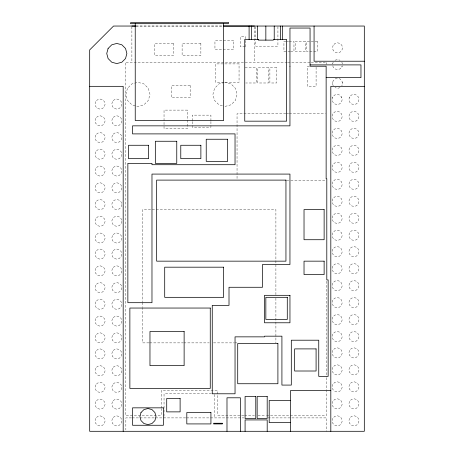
<?xml version="1.0" encoding="UTF-8"?>
<svg xmlns="http://www.w3.org/2000/svg" width="454" height="454" viewBox="0 0 454 454"><rect width="100%" height="100%" fill="white"/><g stroke="black" fill="none" stroke-linecap="round" stroke-linejoin="round"><path stroke-width="0.34" stroke-dasharray="2.27 1.7" d="M332.827 96.918L332.158 99.471L332.827 102.014L334.672 103.881L337.18 104.568L339.694 103.881L341.539 102.014L342.214 99.471L341.539 96.918L339.694 95.051L337.18 94.364L334.672 95.051L332.827 96.918L332.617 97.712M349.574 96.918L348.905 99.471L349.574 102.014L351.419 103.881L353.927 104.568L356.441 103.881L358.28 102.014L358.961 99.471L358.28 96.918L356.441 95.051L353.927 94.364L351.419 95.051L349.574 96.918L349.364 97.712M333.162 85.829L332.493 83.32L333.162 80.806L335.007 78.968L337.521 78.287L340.029 78.968L341.873 80.806L342.549 83.32L341.873 85.829M332.493 83.32L332.759 82.322M332.827 65.819L333.162 67.079L335.007 68.917L337.521 69.593L340.029 68.917L341.873 67.079L342.1 66.233M341.873 67.079L342.208 65.819M335.007 60.212L337.521 59.536L340.029 60.212M224.293 82.497L218.959 83.928L214.543 88.343L212.932 94.37L214.543 100.402L218.959 104.812L222.976 105.895M224.985 106.435L231.018 104.812L235.427 100.402L237.05 94.37L235.427 88.343L231.018 83.928L225.014 82.322M340.029 87.673L337.521 88.343L335.007 87.673M135.945 26.043L223.226 26.043M136.132 26.048L223.283 26.048M285.946 41.456L283.937 41.456L283.937 51.501L287.28 51.501M286.61 41.456L288.619 41.456M289.289 41.456L293.965 41.456L293.965 51.501L290.622 51.501M245.086 46.813L240.393 46.813L240.393 36.757L245.756 36.757L245.756 46.813M287.95 51.501L289.953 51.501M287.183 62.221L125.179 62.221L125.185 415.217L161.363 415.217L161.363 408.844M287.791 62.221L310.53 62.221M311.2 62.221L326.801 62.221L326.801 64.349M309.39 66.233L307.381 66.233L307.381 86.328L316.092 86.328L316.092 66.233M245.081 67.572L256.448 67.572L256.448 82.986L245.75 82.986M285.827 113.795L237.045 113.795L237.045 179.375M286.536 113.795L288.659 113.795M289.363 113.795L325.422 113.795M286.536 180.783L290.072 180.783M290.781 180.783L326.131 180.783M148.98 342.878L142.601 342.878L142.601 307.426M149.689 342.878L183.013 342.878M183.722 342.878L209.249 342.878M213.505 342.878L234.065 342.878M234.775 342.878L236.903 342.878M211.445 393.788L164.042 393.788L164.042 417.896M243.849 415.217L217.619 415.217L217.619 394.685M244.558 415.217L254.484 415.217M258.031 415.217L265.828 415.217M266.538 415.217L326.801 415.217L326.801 391.115M131.507 417.896L125.849 417.896L125.849 429.881M132.21 417.896L139.293 417.896M139.991 417.896L154.859 417.896M155.552 417.896L185.992 417.896M186.679 417.896L225.615 417.896M226.308 417.896L244.014 417.896M268.064 417.896L326.801 417.896L326.801 431.294M341.873 62.05L342.378 63.935M342.282 82.322L342.549 83.32M341.539 96.918L341.749 97.712M326.801 281.247L326.801 376.939M326.801 377.649L326.801 390.406M277.922 26.735L277.922 46.166L255.778 46.166L255.778 40.111M275.901 294.663L275.901 209.572L142.601 209.572L142.601 301.751M275.901 298.204L275.901 342.878M255.778 26.735L255.778 39.918M254.461 26.758L254.461 62.221M217.619 393.976L217.619 390.434L161.363 390.434L161.363 408.135M214.277 394.498L214.277 417.896M210.928 120.815L210.928 115.14L192.173 115.14L192.173 120.815M210.928 121.524L210.928 127.199L192.173 127.199L192.173 121.524M142.601 302.46L142.601 306.717M131.881 26.758L131.881 62.221M332.827 113.903L332.158 116.457L332.827 118.999L334.672 120.872L337.18 121.553L339.694 120.872L341.539 118.999L342.214 116.457L341.539 113.903L339.694 112.036L337.18 111.349L334.672 112.036L332.827 113.903M332.827 130.888L332.158 133.436L332.827 135.99L334.672 137.857L337.18 138.538L339.694 137.857L341.539 135.99L342.214 133.436L341.539 130.888L339.694 129.021L337.18 128.34L334.672 129.021L332.827 130.888M332.827 147.879L332.158 150.422L332.827 152.975L334.672 154.842L337.18 155.529L339.694 154.842L341.539 152.975L342.214 150.422L341.539 147.879L339.694 146.006L337.18 145.325L334.672 146.006L332.827 147.879M332.827 164.864L332.158 167.407L332.827 169.961L334.672 171.822L337.18 172.509L339.694 171.822L341.539 169.961L342.214 167.407L341.539 164.864L339.694 162.997L337.18 162.311L334.672 162.997L332.827 164.864M349.574 113.903L348.905 116.457L349.574 118.999L351.419 120.872L353.927 121.553L356.441 120.872L358.28 118.999L358.961 116.457L358.28 113.903L356.441 112.036L353.927 111.349L351.419 112.036L349.574 113.903M332.827 181.844L332.158 184.398L332.827 186.946L334.672 188.807L337.18 189.494L339.694 188.807L341.539 186.946L342.214 184.398L341.539 181.844L339.694 179.983L337.18 179.296L334.672 179.983L332.827 181.844M349.574 130.888L348.905 133.436L349.574 135.99L351.419 137.857L353.927 138.538L356.441 137.857L358.28 135.99L358.961 133.436L358.28 130.888L356.441 129.021L353.927 128.34L351.419 129.021L349.574 130.888M332.827 198.829L332.158 201.383L332.827 203.937L334.672 205.798L337.18 206.479L339.694 205.798L341.539 203.937L342.214 201.383L341.539 198.829L339.694 196.968L337.18 196.287L334.672 196.968L332.827 198.829M349.574 147.879L348.905 150.422L349.574 152.975L351.419 154.842L353.927 155.529L356.441 154.842L358.28 152.975L358.961 150.422L358.28 147.879L356.441 146.006L353.927 145.325L351.419 146.006L349.574 147.879M332.827 215.815L332.158 218.368L332.827 220.916L334.672 222.783L337.18 223.464L339.694 222.783L341.539 220.916L342.214 218.368L341.539 215.815L339.694 213.953L337.18 213.272L334.672 213.953L332.827 215.815M349.574 164.864L348.905 167.407L349.574 169.961L351.419 171.822L353.927 172.509L356.441 171.822L358.28 169.961L358.961 167.407L358.28 164.864L356.441 162.997L353.927 162.311L351.419 162.997L349.574 164.864M332.827 232.806L332.158 235.354L332.827 237.902L334.672 239.769L337.18 240.455L339.694 239.769L341.539 237.902L342.214 235.354L341.539 232.806L339.694 230.933L337.18 230.252L334.672 230.933L332.827 232.806M349.574 181.844L348.905 184.398L349.574 186.946L351.419 188.807L353.927 189.494L356.441 188.807L358.28 186.946L358.961 184.398L358.28 181.844L356.441 179.983L353.927 179.296L351.419 179.983L349.574 181.844M332.827 249.11L332.158 251.658L332.827 254.212L334.672 256.073L337.18 256.76L339.694 256.073L341.539 254.212L342.214 251.658L341.539 249.11L339.694 247.243L337.18 246.562L334.672 247.243L332.827 249.11M349.574 198.829L348.905 201.383L349.574 203.937L351.419 205.798L353.927 206.479L356.441 205.798L358.28 203.937L358.961 201.383L358.28 198.829L356.441 196.968L353.927 196.287L351.419 196.968L349.574 198.829M332.827 266.095L332.158 268.649L332.827 271.197L334.672 273.058L337.18 273.745L339.694 273.058L341.539 271.197L342.214 268.649L341.539 266.095L339.694 264.234L337.18 263.547L334.672 264.234L332.827 266.095M349.574 215.815L348.905 218.368L349.574 220.916L351.419 222.783L353.927 223.464L356.441 222.783L358.28 220.916L358.961 218.368L358.28 215.815L356.441 213.953L353.927 213.272L351.419 213.953L349.574 215.815M332.827 283.08L332.158 285.634L332.827 288.177L334.672 290.049L337.18 290.73L339.694 290.049L341.539 288.177L342.214 285.634L341.539 283.08L339.694 281.219L337.18 280.538L334.672 281.219L332.827 283.08M349.574 232.806L348.905 235.354L349.574 237.902L351.419 239.769L353.927 240.455L356.441 239.769L358.28 237.902L358.961 235.354L358.28 232.806L356.441 230.933L353.927 230.252L351.419 230.933L349.574 232.806M332.827 300.066L332.158 302.619L332.827 305.167L334.672 307.035L337.18 307.716L339.694 307.035L341.539 305.167L342.214 302.619L341.539 300.066L339.694 298.199L337.18 297.518L334.672 298.199L332.827 300.066M349.574 249.11L348.905 251.658L349.574 254.212L351.419 256.073L353.927 256.76L356.441 256.073L358.28 254.212L358.961 251.658L358.28 249.11L356.441 247.243L353.927 246.562L351.419 247.243L349.574 249.11M332.827 317.057L332.158 319.605L332.827 322.153L334.672 324.02L337.18 324.706L339.694 324.02L341.539 322.153L342.214 319.605L341.539 317.057L339.694 315.184L337.18 314.503L334.672 315.184L332.827 317.057M349.574 266.095L348.905 268.649L349.574 271.197L351.419 273.058L353.927 273.745L356.441 273.058L358.28 271.197L358.961 268.649L358.28 266.095L356.441 264.234L353.927 263.547L351.419 264.234L349.574 266.095M332.827 334.042L332.158 336.584L332.827 339.138L334.672 341.005L337.18 341.692L339.694 341.005L341.539 339.138L342.214 336.584L341.539 334.042L339.694 332.175L337.18 331.488L334.672 332.175L332.827 334.042M349.574 283.08L348.905 285.634L349.574 288.177L351.419 290.049L353.927 290.73L356.441 290.049L358.28 288.177L358.961 285.634L358.28 283.08L356.441 281.219L353.927 280.538L351.419 281.219L349.574 283.08M332.827 350.346L332.158 352.894L332.827 355.442L334.672 357.309L337.18 357.996L339.694 357.309L341.539 355.442L342.214 352.894L341.539 350.346L339.694 348.485L337.18 347.798L334.672 348.485L332.827 350.346M349.574 300.066L348.905 302.619L349.574 305.167L351.419 307.035L353.927 307.716L356.441 307.035L358.28 305.167L358.961 302.619L358.28 300.066L356.441 298.199L353.927 297.518L351.419 298.199L349.574 300.066M332.827 367.331L332.158 369.885L332.827 372.428L334.672 374.3L337.18 374.981L339.694 374.3L341.539 372.428L342.214 369.885L341.539 367.331L339.694 365.464L337.18 364.778L334.672 365.464L332.827 367.331M349.574 317.057L348.905 319.605L349.574 322.153L351.419 324.02L353.927 324.706L356.441 324.02L358.28 322.153L358.961 319.605L358.28 317.057L356.441 315.184L353.927 314.503L351.419 315.184L349.574 317.057M332.827 384.317L332.158 386.87L332.827 389.419L334.672 391.286L337.18 391.967L339.694 391.286L341.539 389.419L342.214 386.87L341.539 384.317L339.694 382.45L337.18 381.769L334.672 382.45L332.827 384.317M349.574 334.042L348.905 336.584L349.574 339.138L351.419 341.005L353.927 341.692L356.441 341.005L358.28 339.138L358.961 336.584L358.28 334.042L356.441 332.175L353.927 331.488L351.419 332.175L349.574 334.042M332.827 401.308L332.158 403.85L332.827 406.404L334.672 408.271L337.18 408.952L339.694 408.271L341.539 406.404L342.214 403.85L341.539 401.308L339.694 399.435L337.18 398.754L334.672 399.435L332.827 401.308M349.574 350.346L348.905 352.894L349.574 355.442L351.419 357.309L353.927 357.996L356.441 357.309L358.28 355.442L358.961 352.894L358.28 350.346L356.441 348.485L353.927 347.798L351.419 348.485L349.574 350.346M332.827 418.293L332.158 420.835L332.827 423.389L334.672 425.256L337.18 425.943L339.694 425.256L341.539 423.389L342.214 420.835L341.539 418.293L339.694 416.426L337.18 415.739L334.672 416.426L332.827 418.293M349.574 367.331L348.905 369.885L349.574 372.428L351.419 374.3L353.927 374.981L356.441 374.3L358.28 372.428L358.961 369.885L358.28 367.331L356.441 365.464L353.927 364.778L351.419 365.464L349.574 367.331M349.574 384.317L348.905 386.87L349.574 389.419L351.419 391.286L353.927 391.967L356.441 391.286L358.28 389.419L358.961 386.87L358.28 384.317L356.441 382.45L353.927 381.769L351.419 382.45L349.574 384.317M349.574 401.308L348.905 403.85L349.574 406.404L351.419 408.271L353.927 408.952L356.441 408.271L358.28 406.404L358.961 403.85L358.28 401.308L356.441 399.435L353.927 398.754L351.419 399.435L349.574 401.308M349.574 418.293L348.905 420.835L349.574 423.389L351.419 425.256L353.927 425.943L356.441 425.256L358.28 423.389L358.961 420.835L358.28 418.293L356.441 416.426L353.927 415.739L351.419 416.426L349.574 418.293M95.709 101.571L95.039 104.085L95.709 106.594L97.553 108.438L100.067 109.113L102.576 108.438L104.42 106.594L105.095 104.085L104.42 101.571L102.576 99.732L100.067 99.063L97.553 99.732L95.709 101.571M95.709 118.318L95.039 120.832L95.709 123.34L97.553 125.185L100.067 125.86L102.576 125.185L104.42 123.34L105.095 120.832L104.42 118.318L102.576 116.474L100.067 115.804L97.553 116.474L95.709 118.318M95.709 135.065L95.039 137.573L95.709 140.087L97.553 141.926L100.067 142.607L102.576 141.926L104.42 140.087L105.095 137.573L104.42 135.065L102.576 133.221L100.067 132.551L97.553 133.221L95.709 135.065M95.709 151.806L95.039 154.32L95.709 156.834L97.553 158.673L100.067 159.348L102.576 158.673L104.42 156.834L105.095 154.32L104.42 151.806L102.576 149.968L100.067 149.298L97.553 149.968L95.709 151.806M112.456 101.571L111.786 104.085L112.456 106.594L114.3 108.438L116.809 109.113L119.323 108.438L121.167 106.594L121.842 104.085L121.167 101.571L119.323 99.732L116.809 99.063L114.3 99.732L112.456 101.571M95.709 168.553L95.039 171.067L95.709 173.576L97.553 175.42L100.067 176.095L102.576 175.42L104.42 173.576L105.095 171.067L104.42 168.553L102.576 166.714L100.067 166.045L97.553 166.714L95.709 168.553M112.456 118.318L111.786 120.832L112.456 123.34L114.3 125.185L116.809 125.86L119.323 125.185L121.167 123.34L121.842 120.832L121.167 118.318L119.323 116.474L116.809 115.804L114.3 116.474L112.456 118.318M95.709 185.3L95.039 187.814L95.709 190.322L97.553 192.167L100.067 192.842L102.576 192.167L104.42 190.322L105.095 187.814L104.42 185.3L102.576 183.456L100.067 182.786L97.553 183.456L95.709 185.3M112.456 135.065L111.786 137.573L112.456 140.087L114.3 141.926L116.809 142.607L119.323 141.926L121.167 140.087L121.842 137.573L121.167 135.065L119.323 133.221L116.809 132.551L114.3 133.221L112.456 135.065M95.709 202.047L95.039 204.555L95.709 207.069L97.553 208.914L100.067 209.589L102.576 208.914L104.42 207.069L105.095 204.555L104.42 202.047L102.576 200.203L100.067 199.533L97.553 200.203L95.709 202.047M112.456 151.806L111.786 154.32L112.456 156.834L114.3 158.673L116.809 159.348L119.323 158.673L121.167 156.834L121.842 154.32L121.167 151.806L119.323 149.968L116.809 149.298L114.3 149.968L112.456 151.806M95.709 218.794L95.039 221.302L95.709 223.816L97.553 225.655L100.067 226.336L102.576 225.655L104.42 223.816L105.095 221.302L104.42 218.794L102.576 216.95L100.067 216.28L97.553 216.95L95.709 218.794M112.456 168.553L111.786 171.067L112.456 173.576L114.3 175.42L116.809 176.095L119.323 175.42L121.167 173.576L121.842 171.067L121.167 168.553L119.323 166.714L116.809 166.045L114.3 166.714L112.456 168.553M95.709 235.535L95.039 238.049L95.709 240.563L97.553 242.402L100.067 243.077L102.576 242.402L104.42 240.563L105.095 238.049L104.42 235.535L102.576 233.697L100.067 233.027L97.553 233.697L95.709 235.535M112.456 185.3L111.786 187.814L112.456 190.322L114.3 192.167L116.809 192.842L119.323 192.167L121.167 190.322L121.842 187.814L121.167 185.3L119.323 183.456L116.809 182.786L114.3 183.456L112.456 185.3M95.709 251.612L95.039 254.127L95.709 256.635L97.553 258.479L100.067 259.155L102.576 258.479L104.42 256.635L105.095 254.127L104.42 251.612L102.576 249.768L100.067 249.098L97.553 249.768L95.709 251.612M95.709 268.359L95.039 270.868L95.709 273.382L97.553 275.226L100.067 275.901L102.576 275.226L104.42 273.382L105.095 270.868L104.42 268.359L102.576 266.515L100.067 265.845L97.553 266.515L95.709 268.359M95.709 285.106L95.039 287.615L95.709 290.129L97.553 291.967L100.067 292.648L102.576 291.967L104.42 290.129L105.095 287.615L104.42 285.106L102.576 283.262L100.067 282.592L97.553 283.262L95.709 285.106M112.456 235.535L111.786 238.049L112.456 240.563L114.3 242.402L116.809 243.077L119.323 242.402L121.167 240.563L121.842 238.049L121.167 235.535L119.323 233.697L116.809 233.027L114.3 233.697L112.456 235.535M95.709 301.848L95.039 304.362L95.709 306.876L97.553 308.714L100.067 309.39L102.576 308.714L104.42 306.876L105.095 304.362L104.42 301.848L102.576 300.009L100.067 299.339L97.553 300.009L95.709 301.848M121.837 204.555L121.167 207.069L119.323 208.914L116.809 209.589L114.3 208.914L112.456 207.069L111.78 204.555L112.456 202.047L114.3 200.203L116.809 199.533L119.323 200.203L121.167 202.047L121.837 204.555M112.456 251.612L111.786 254.127L112.456 256.635L114.3 258.479L116.809 259.155L119.323 258.479L121.167 256.635L121.842 254.127L121.167 251.612L119.323 249.768L116.809 249.098L114.3 249.768L112.456 251.612M95.709 318.594L95.039 321.109L95.709 323.617L97.553 325.461L100.067 326.137L102.576 325.461L104.42 323.617L105.095 321.109L104.42 318.594L102.576 316.756L100.067 316.086L97.553 316.756L95.709 318.594M121.837 221.302L121.167 223.816L119.323 225.655L116.809 226.336L114.3 225.655L112.456 223.816L111.78 221.302L112.456 218.794L114.3 216.95L116.809 216.28L119.323 216.95L121.167 218.794L121.837 221.302M112.456 268.359L111.786 270.868L112.456 273.382L114.3 275.226L116.809 275.901L119.323 275.226L121.167 273.382L121.842 270.868L121.167 268.359L119.323 266.515L116.809 265.845L114.3 266.515L112.456 268.359M95.709 335.341L95.039 337.855L95.709 340.364L97.553 342.208L100.067 342.884L102.576 342.208L104.42 340.364L105.095 337.855L104.42 335.341L102.576 333.497L100.067 332.827L97.553 333.497L95.709 335.341M112.456 285.106L111.786 287.615L112.456 290.129L114.3 291.967L116.809 292.648L119.323 291.967L121.167 290.129L121.842 287.615L121.167 285.106L119.323 283.262L116.809 282.592L114.3 283.262L112.456 285.106M95.709 351.419L95.039 353.927L95.709 356.441L97.553 358.28L100.067 358.961L102.576 358.28L104.42 356.441L105.095 353.927L104.42 351.419L102.576 349.574L100.067 348.905L97.553 349.574L95.709 351.419M112.456 301.848L111.786 304.362L112.456 306.876L114.3 308.714L116.809 309.39L119.323 308.714L121.167 306.876L121.842 304.362L121.167 301.848L119.323 300.009L116.809 299.339L114.3 300.009L112.456 301.848M95.709 368.16L95.039 370.674L95.709 373.188L97.553 375.027L100.067 375.702L102.576 375.027L104.42 373.188L105.095 370.674L104.42 368.16L102.576 366.321L100.067 365.652L97.553 366.321L95.709 368.16M112.456 318.594L111.786 321.109L112.456 323.617L114.3 325.461L116.809 326.137L119.323 325.461L121.167 323.617L121.842 321.109L121.167 318.594L119.323 316.756L116.809 316.086L114.3 316.756L112.456 318.594M95.709 384.907L95.039 387.421L95.709 389.929L97.553 391.774L100.067 392.449L102.576 391.774L104.42 389.929L105.095 387.421L104.42 384.907L102.576 383.068L100.067 382.399L97.553 383.068L95.709 384.907M112.456 335.341L111.786 337.855L112.456 340.364L114.3 342.208L116.809 342.884L119.323 342.208L121.167 340.364L121.842 337.855L121.167 335.341L119.323 333.497L116.809 332.827L114.3 333.497L112.456 335.341M95.709 401.654L95.039 404.168L95.709 406.676L97.553 408.521L100.067 409.196L102.576 408.521L104.42 406.676L105.095 404.168L104.42 401.654L102.576 399.809L100.067 399.14L97.553 399.809L95.709 401.654M112.456 351.419L111.786 353.927L112.456 356.441L114.3 358.28L116.809 358.961L119.323 358.28L121.167 356.441L121.842 353.927L121.167 351.419L119.323 349.574L116.809 348.905L114.3 349.574L112.456 351.419M95.709 418.401L95.039 420.909L95.709 423.423L97.553 425.267L100.067 425.943L102.576 425.267L104.42 423.423L105.095 420.909L104.42 418.401L102.576 416.556L100.067 415.887L97.553 416.556L95.709 418.401M112.456 368.16L111.786 370.674L112.456 373.188L114.3 375.027L116.809 375.702L119.323 375.027L121.167 373.188L121.842 370.674L121.167 368.16L119.323 366.321L116.809 365.652L114.3 366.321L112.456 368.16M112.456 384.907L111.786 387.421L112.456 389.929L114.3 391.774L116.809 392.449L119.323 391.774L121.167 389.929L121.842 387.421L121.167 384.907L119.323 383.068L116.809 382.399L114.3 383.068L112.456 384.907M112.456 401.654L111.786 404.168L112.456 406.676L114.3 408.521L116.809 409.196L119.323 408.521L121.167 406.676L121.842 404.168L121.167 401.654L119.323 399.809L116.809 399.14L114.3 399.809L112.456 401.654M112.456 418.401L111.786 420.909L112.456 423.423L114.3 425.267L116.809 425.943L119.323 425.267L121.167 423.423L121.842 420.909L121.167 418.401L119.323 416.556L116.809 415.887L114.3 416.556L112.456 418.401M333.162 45.309L332.493 47.818L333.162 50.332L335.007 52.17L337.521 52.851L340.029 52.17L341.873 50.332L342.549 47.818L341.873 45.309L340.029 43.465L337.521 42.79L335.007 43.465L333.162 45.309M333.162 62.05L332.663 63.935L333.162 62.05M127.466 88.343L125.854 94.37L127.466 100.402L131.881 104.812L137.908 106.435L143.941 104.812L148.35 100.402L149.973 94.37L148.35 88.343L143.941 83.928L137.908 82.316L131.881 83.928L127.466 88.343M233.702 40.792L214.946 40.792L214.946 49.497L233.702 49.497L233.702 40.792M305.355 41.456L295.344 41.456L295.344 51.501L305.355 51.501L305.355 41.456M317.431 41.456L306.734 41.456L306.734 51.501L317.431 51.501L317.431 41.456M173.417 43.465L154.661 43.465L154.661 55.524L173.417 55.524L173.417 43.465M200.872 43.465L182.116 43.465L182.116 55.524L200.872 55.524L200.872 43.465M239.054 63.895L215.61 63.895L215.61 82.322L239.054 82.322L239.054 63.895M268.507 67.572L257.827 67.572L257.827 82.986L268.507 82.986L268.507 67.572M276.571 67.572L269.886 67.572L269.886 82.986L276.571 82.986L276.571 67.572M190.164 85.664L171.402 85.664L171.402 97.712L190.164 97.712L190.164 85.664M187.485 110.112L164.036 110.112L164.036 128.539L187.485 128.539L187.485 110.112"/><path stroke-width="0.68" d="M135.485 26.043L113.551 26.043L89.682 49.906L89.682 431.3L364.318 431.294L364.318 26.043L223.652 26.043M131.881 26.048L135.423 26.048M223.283 26.048L254.461 26.048M364.318 61.222L314.072 61.222L314.072 26.043M310.059 64.894L360.964 64.894L360.964 77.634L326.137 77.634M89.682 86.328L123.182 86.328L123.182 431.294M364.318 86.328L330.818 86.328L330.818 431.294M330.818 390.429L290.628 390.429L290.628 431.289M290.628 400.479L269.194 400.479L269.194 422.595L290.628 422.595M289.958 66.233L289.958 28.052L310.059 28.052L310.059 66.233L326.137 66.233L326.137 178.762L326.801 178.762L326.801 279.914L328.146 279.914L328.146 376.372L318.753 376.372L318.753 340.205L291.309 340.205L291.309 385.083L281.917 385.083L281.917 336.176L264.512 336.176L264.512 336.857L235.041 336.857L235.041 393.788L212.256 393.788L212.256 305.36L229.009 305.36L229.009 287.274L262.491 287.274L262.491 264.5L289.953 264.5L289.953 174.081L151.977 174.086L151.977 302.693L127.858 302.693L127.858 163.355L151.977 163.355L151.977 164.706L235.036 164.706L235.036 133.896L132.545 133.896L132.545 125.849L289.953 125.854L289.953 66.233M282.598 26.043L282.598 39.441M280.356 26.043L280.356 39.441M274.222 26.043L274.222 39.441M267.19 431.294L267.19 419.927L245.081 419.927L245.081 431.294M265.845 26.043L265.845 40.117M257.475 26.043L257.475 39.441M251.346 26.043L251.346 39.441M249.098 26.043L249.098 39.441M240.399 431.3L240.399 397.795L226.989 397.795L226.989 431.3M223.652 23.687L223.652 120.503L135.235 120.503L135.235 23.687M108.092 48.476L106.741 53.51L108.092 58.543L111.775 62.232L116.809 63.577L121.842 62.232L125.531 58.543L126.876 53.51L125.531 48.476L121.842 44.793L116.809 43.442L111.775 44.793L108.092 48.476M140.99 412.538L139.917 416.556L140.99 420.574L143.941 423.525L147.959 424.598L151.977 423.525L154.922 420.574L156 416.556L154.922 412.538L151.977 409.593L147.959 408.515L143.941 409.593L140.99 412.538M228.345 22.7L130.548 22.7L130.548 23.687L228.345 23.687L228.345 22.7M258.349 39.441L244.746 39.441L244.746 121.167L286.616 121.167L286.616 39.441L273.342 39.441L273.342 40.117L258.349 40.117L258.349 39.441M227.664 139.247L206.23 139.247L206.23 161.363L227.664 161.363L227.664 139.247M176.765 141.256L155.33 141.256L155.33 163.372L176.765 163.372L176.765 141.256M148.634 145.269L128.533 145.269L128.533 158.667L148.634 158.667L148.634 145.269M200.878 145.269L180.777 145.269L180.777 158.667L200.878 158.667L200.878 145.269M285.946 180.107L156.664 180.107L156.664 261.158L285.946 261.158L285.946 180.107M324.128 209.583L304.027 209.583L304.027 239.723L324.128 239.723L324.128 209.583M324.128 261.158L304.027 261.158L304.027 274.557L324.128 274.557L324.128 261.158M223.652 267.185L164.706 267.185L164.706 297.33L223.652 297.33L223.652 267.185M289.958 295.321L264.512 295.321L264.512 322.783L289.958 322.783L289.958 295.321M287.28 297.319L265.845 297.319L265.845 319.434L287.28 319.434L287.28 297.319M210.259 308.045L129.872 308.045L129.872 388.425L210.259 388.425L210.259 308.045M184.125 331.482L149.968 331.482L149.968 365.652L184.125 365.652L184.125 331.482M277.905 343.547L237.714 343.547L237.714 383.738L277.905 383.738L277.905 343.547M316.086 348.899L294.652 348.899L294.652 371.009L316.086 371.009L316.086 348.899M255.778 396.456L245.081 396.456L245.081 418.548L255.778 418.548L255.778 396.456M267.19 396.456L257.157 396.456L257.157 418.548L267.19 418.548L267.19 396.456M180.113 398.47L166.714 398.47L166.714 411.874L180.113 411.874L180.113 398.47M163.372 407.845L132.551 407.845L132.551 425.267L163.372 425.267L163.372 407.845M210.928 412.533L186.81 412.533L186.81 423.923L210.928 423.923L210.928 412.533M222.312 423.253L213.601 423.253L213.601 423.934L222.312 423.934L222.312 423.253"/></g></svg>
